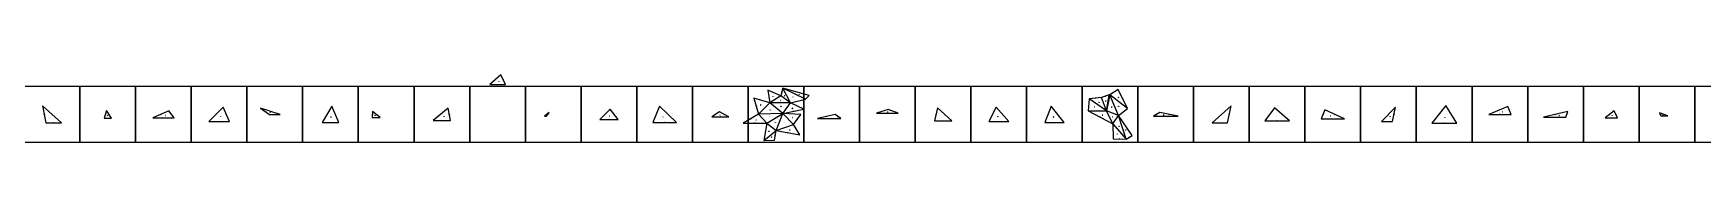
# Model space of a CAD drawing. Header units: millimetres. Extents: x 0 to 121000, y 0 to 607.
# Drawn here: x 15082 to 30071, y 0 to 607 of the extents above; entities that cross this region are included whole.
import ezdxf

# ---------------------------------------------------------------- set-up
doc = ezdxf.new("R2010")
doc.units = ezdxf.units.MM

msp = doc.modelspace()

# ---------------------------------------------------------------- linework, layer by layer
at = {"color": 1}
for points in [[(19280, 607), (19181, 518)], [(19321, 518), (19280, 607)], [(19181, 518), (19321, 518)], [(21793, 417), (21676, 468)], [(21676, 468), (21696, 353)], [(21811, 485), (21793, 417)], [(22047, 421), (21811, 485)], [(24824, 475), (24748, 425)], [(24908, 302), (24824, 475)], [(15336, 176), (15165, 326)], [(15165, 326), (15194, 176)], [(16786, 314), (16658, 188)], [(16843, 188), (16786, 314)], [(17298, 251), (17122, 305)], [(17122, 305), (17203, 251)], [(17761, 323), (17675, 179)], [(17826, 179), (17761, 323)], [(18808, 306), (18672, 196)], [(18829, 196), (18808, 306)], [(20703, 325), (20644, 177)], [(20857, 177), (20703, 325)], [(21552, 397), (21593, 253)], [(21696, 353), (21552, 397)], [(21880, 354), (22016, 386)], [(22000, 298), (21880, 354)], [(22016, 386), (22047, 421)], [(23202, 309), (23173, 193)], [(23329, 193), (23202, 309)], [(23727, 315), (23662, 187)], [(23840, 187), (23727, 315)], [(24222, 324), (24165, 178)], [(24337, 178), (24222, 324)], [(24562, 391), (24553, 283)], [(24673, 402), (24562, 391)], [(24742, 426), (24673, 402)], [(24718, 283), (24742, 426)], [(24748, 425), (24718, 283)], [(24826, 241), (24908, 302)], [(25836, 326), (25666, 176)], [(25806, 176), (25836, 326)], [(26227, 309), (26141, 193)], [(26361, 193), (26227, 309)], [(27314, 315), (27188, 187)], [(27287, 187), (27314, 315)], [(27766, 330), (27639, 172)], [(27863, 172), (27766, 330)], [(28322, 320), (28150, 251)], [(28352, 251), (28322, 320)], [(15194, 176), (15336, 176)], [(15740, 285), (15717, 217)], [(15717, 217), (15784, 217)], [(15784, 217), (15740, 285)], [(16300, 283), (16156, 219)], [(16156, 219), (16346, 219)], [(16346, 219), (16300, 283)], [(16658, 188), (16843, 188)], [(17203, 251), (17298, 251)], [(17675, 179), (17826, 179)], [(18127, 278), (18123, 224)], [(18123, 224), (18196, 224)], [(18196, 224), (18127, 278)], [(18672, 196), (18829, 196)], [(19713, 268), (19671, 234)], [(19671, 234), (19691, 234)], [(19691, 234), (19713, 268)], [(20262, 298), (20168, 204)], [(20168, 204), (20334, 204)], [(20334, 204), (20262, 298)], [(20644, 177), (20857, 177)], [(21243, 273), (21175, 229)], [(21175, 229), (21326, 229)], [(21326, 229), (21243, 273)], [(21593, 253), (21455, 173)], [(21455, 173), (21669, 173)], [(21669, 173), (21640, 17)], [(21812, 260), (22000, 298)], [(21974, 249), (21812, 260)], [(21908, 159), (21974, 249)], [(21964, 66), (21908, 159)], [(22282, 250), (22124, 213)], [(22124, 213), (22332, 213)], [(22332, 213), (22282, 250)], [(22758, 294), (22654, 262)], [(22654, 262), (22848, 262)], [(22848, 262), (22758, 294)], [(23173, 193), (23329, 193)], [(23662, 187), (23840, 187)], [(24165, 178), (24337, 178)], [(24553, 283), (24776, 165)], [(24776, 165), (24779, 32)], [(24949, 61), (24826, 241)], [(25196, 268), (25140, 234)], [(25140, 234), (25361, 234)], [(25361, 234), (25196, 268)], [(25666, 176), (25806, 176)], [(26141, 193), (26361, 193)], [(26679, 290), (26647, 212)], [(26647, 212), (26855, 212)], [(26855, 212), (26679, 290)], [(27188, 187), (27287, 187)], [(27639, 172), (27863, 172)], [(28150, 251), (28352, 251)], [(28860, 277), (28642, 225)], [(28642, 225), (28844, 225)], [(28844, 225), (28860, 277)], [(29278, 283), (29196, 219)], [(29196, 219), (29305, 219)], [(29305, 219), (29278, 283)], [(29757, 238), (29685, 264)], [(29685, 264), (29697, 238)], [(29697, 238), (29757, 238)], [(21640, 17), (21738, 19)], [(21738, 19), (21752, 107)], [(21752, 107), (21964, 66)], [(24779, 32), (24894, 27)], [(24894, 27), (24949, 61)]]:
    msp.add_lwpolyline(points, dxfattribs=at)
for points in [[(15000, 0), (15500, 0), (15500, 500), (15000, 500), (15000, 0)], [(15500, 0), (16000, 0), (16000, 500), (15500, 500), (15500, 0)], [(16000, 0), (16500, 0), (16500, 500), (16000, 500), (16000, 0)], [(16500, 0), (17000, 0), (17000, 500), (16500, 500), (16500, 0)], [(17000, 0), (17500, 0), (17500, 500), (17000, 500), (17000, 0)], [(17500, 0), (18000, 0), (18000, 500), (17500, 500), (17500, 0)], [(18000, 0), (18500, 0), (18500, 500), (18000, 500), (18000, 0)], [(18500, 0), (19000, 0), (19000, 500), (18500, 500), (18500, 0)], [(19000, 0), (19500, 0), (19500, 500), (19000, 500), (19000, 0)], [(19500, 0), (20000, 0), (20000, 500), (19500, 500), (19500, 0)], [(20000, 0), (20500, 0), (20500, 500), (20000, 500), (20000, 0)], [(20500, 0), (21000, 0), (21000, 500), (20500, 500), (20500, 0)], [(21000, 0), (21500, 0), (21500, 500), (21000, 500), (21000, 0)], [(21500, 0), (22000, 0), (22000, 500), (21500, 500), (21500, 0)], [(22000, 0), (22500, 0), (22500, 500), (22000, 500), (22000, 0)], [(22500, 0), (23000, 0), (23000, 500), (22500, 500), (22500, 0)], [(23000, 0), (23500, 0), (23500, 500), (23000, 500), (23000, 0)], [(23500, 0), (24000, 0), (24000, 500), (23500, 500), (23500, 0)], [(24000, 0), (24500, 0), (24500, 500), (24000, 500), (24000, 0)], [(24500, 0), (25000, 0), (25000, 500), (24500, 500), (24500, 0)], [(25000, 0), (25500, 0), (25500, 500), (25000, 500), (25000, 0)], [(25500, 0), (26000, 0), (26000, 500), (25500, 500), (25500, 0)], [(26000, 0), (26500, 0), (26500, 500), (26000, 500), (26000, 0)], [(26500, 0), (27000, 0), (27000, 500), (26500, 500), (26500, 0)], [(27000, 0), (27500, 0), (27500, 500), (27000, 500), (27000, 0)], [(27500, 0), (28000, 0), (28000, 500), (27500, 500), (27500, 0)], [(28000, 0), (28500, 0), (28500, 500), (28000, 500), (28000, 0)], [(28500, 0), (29000, 0), (29000, 500), (28500, 500), (28500, 0)], [(29000, 0), (29500, 0), (29500, 500), (29000, 500), (29000, 0)], [(29500, 0), (30000, 0), (30000, 500), (29500, 500), (29500, 0)], [(30000, 0), (30500, 0), (30500, 500), (30000, 500), (30000, 0)]]:
    msp.add_lwpolyline(points, close=True)
at = {"color": 250}
for points in [[(19232, 561), (19232, 562), (19232, 562), (19231, 562), (19231, 562), (19231, 562)], [(19231, 561), (19232, 561), (19231, 561), (19231, 561), (19231, 561), (19231, 562)], [(19233, 562), (19233, 562), (19232, 562), (19232, 562), (19232, 562), (19232, 562), (19232, 562), (19232, 563), (19232, 563)], [(19250, 519), (19250, 519), (19251, 519), (19251, 519), (19251, 519), (19251, 519), (19251, 518), (19250, 518), (19250, 519)], [(19299, 563), (19299, 562), (19300, 562), (19299, 563), (19300, 563), (19300, 562)], [(19300, 562), (19299, 561), (19299, 562), (19299, 562), (19300, 562), (19300, 562), (19300, 562), (19300, 562), (19300, 562)], [(19300, 561), (19300, 561), (19300, 562)], [(21803, 452), (21803, 452), (21803, 451), (21803, 451), (21803, 451), (21803, 451), (21802, 451), (21802, 452), (21803, 452)], [(21803, 450), (21803, 450), (21802, 450), (21802, 450), (21802, 450), (21803, 450)], [(21928, 452), (21928, 452), (21928, 453)], [(21928, 451), (21929, 451), (21929, 452), (21928, 452), (21928, 452), (21929, 452)], [(21929, 451), (21929, 451), (21929, 451), (21929, 452), (21929, 452), (21929, 452), (21929, 452), (21930, 452), (21930, 452)], [(24786, 449), (24787, 450), (24787, 449), (24786, 449), (24786, 450), (24786, 450)], [(21573, 326), (21574, 326), (21573, 326)], [(21574, 325), (21574, 326), (21574, 326), (21574, 325), (21573, 325), (21573, 326)], [(21574, 325), (21574, 325), (21574, 325), (21574, 325), (21574, 324), (21573, 325)], [(21624, 374), (21624, 374), (21623, 374), (21623, 374), (21624, 374), (21624, 375), (21624, 375)], [(21687, 411), (21687, 411), (21687, 411), (21687, 411), (21687, 411), (21686, 411), (21686, 411)], [(21733, 441), (21733, 442), (21734, 442), (21733, 442), (21733, 442), (21733, 442)], [(21735, 441), (21735, 441), (21734, 441), (21734, 441), (21735, 441), (21734, 442), (21734, 442), (21735, 442), (21735, 441)], [(21940, 325), (21940, 325), (21940, 324), (21940, 324), (21940, 325), (21940, 325)], [(21948, 371), (21948, 371), (21948, 371), (21948, 371), (21948, 370), (21948, 370)], [(22030, 404), (22030, 404), (22031, 404)], [(24558, 337), (24558, 337), (24559, 337), (24558, 337)], [(24558, 336), (24558, 336), (24559, 336), (24559, 336), (24558, 336), (24558, 337)], [(24618, 395), (24618, 395), (24617, 395), (24617, 395), (24618, 395), (24617, 395), (24617, 396), (24618, 396), (24618, 395)], [(24617, 395), (24617, 395), (24617, 395), (24617, 395), (24617, 395), (24617, 396)], [(24619, 395), (24619, 395), (24618, 395), (24618, 395), (24619, 395), (24618, 396), (24618, 396)], [(24708, 412), (24708, 413), (24708, 413), (24707, 413), (24707, 413), (24708, 413)], [(24707, 413), (24707, 412), (24707, 412), (24707, 412), (24707, 413), (24707, 413), (24707, 413), (24707, 413), (24707, 413)], [(24709, 413), (24709, 413), (24708, 413), (24708, 413), (24708, 413), (24708, 413), (24708, 414), (24708, 414), (24708, 414)], [(24729, 355), (24728, 355), (24728, 355), (24729, 355), (24729, 355), (24729, 354), (24729, 355)], [(24728, 354), (24729, 354), (24729, 354), (24729, 354), (24729, 354), (24729, 354)], [(24734, 355), (24735, 355), (24734, 354), (24734, 354), (24734, 354), (24734, 354), (24733, 354), (24734, 355), (24734, 355)], [(24734, 353), (24734, 354), (24733, 354), (24733, 354), (24734, 353), (24734, 354)], [(24734, 353), (24734, 353), (24734, 353), (24734, 353), (24734, 353), (24733, 353), (24733, 353)], [(24865, 387), (24865, 388), (24866, 388)], [(15180, 252), (15180, 252), (15181, 252), (15180, 252), (15180, 252), (15180, 252), (15180, 252), (15180, 252), (15180, 252)], [(15180, 252), (15181, 252), (15181, 251), (15180, 251), (15180, 252), (15180, 251), (15180, 251)], [(15250, 250), (15250, 250), (15250, 250), (15249, 250), (15250, 251), (15250, 250)], [(15250, 250), (15249, 250), (15250, 251)], [(15251, 249), (15250, 249), (15250, 249), (15250, 250), (15251, 250), (15251, 250), (15251, 250)], [(15264, 177), (15265, 178), (15265, 177)], [(15265, 177), (15265, 177), (15265, 178), (15265, 178), (15265, 177), (15265, 177)], [(15265, 177), (15265, 178), (15266, 178), (15266, 177), (15266, 177), (15266, 177), (15266, 177), (15265, 177), (15265, 177)], [(15730, 252), (15730, 252), (15730, 251), (15730, 251), (15730, 252), (15729, 252), (15729, 251)], [(15729, 250), (15729, 250), (15730, 250), (15730, 250), (15729, 250), (15729, 250)], [(15750, 218), (15750, 218), (15750, 218), (15750, 218), (15750, 218), (15750, 217), (15750, 217), (15750, 217), (15750, 217)], [(15751, 218), (15750, 218), (15750, 218), (15751, 218), (15751, 217), (15750, 217)], [(15751, 218), (15751, 218), (15751, 218), (15751, 218), (15751, 218), (15751, 217), (15751, 217), (15751, 217), (15751, 217)], [(15761, 250), (15760, 251), (15761, 251)], [(15761, 250), (15761, 250), (15761, 250), (15761, 251), (15761, 250), (15762, 250), (15761, 251)], [(15762, 249), (15761, 249), (15761, 250), (15761, 250), (15762, 250), (15762, 250), (15762, 250)], [(16228, 250), (16228, 250), (16228, 249), (16228, 249), (16227, 250), (16228, 250)], [(16229, 250), (16229, 250), (16228, 250), (16228, 250), (16229, 250), (16228, 251), (16228, 250)], [(16229, 250), (16229, 250), (16229, 251)], [(16250, 221), (16250, 221), (16250, 221), (16250, 220), (16250, 220), (16250, 220), (16250, 220)], [(16251, 221), (16250, 221), (16250, 220), (16251, 220), (16251, 220), (16250, 220)], [(16322, 251), (16322, 251), (16321, 251), (16322, 251)], [(16323, 250), (16322, 250), (16323, 250)], [(16723, 250), (16723, 250), (16723, 249), (16722, 250), (16722, 250), (16722, 250), (16722, 250), (16722, 250), (16722, 250)], [(16724, 251), (16724, 251), (16724, 250), (16723, 251), (16723, 251), (16723, 251), (16723, 251), (16723, 251), (16723, 251)], [(16751, 190), (16750, 190), (16750, 189), (16751, 189), (16751, 190), (16750, 190)], [(16751, 190), (16751, 190), (16751, 190), (16751, 189)], [(16813, 251), (16813, 251), (16814, 251), (16813, 251), (16814, 252), (16814, 251)], [(16814, 251), (16814, 250), (16813, 250), (16814, 251)], [(16814, 249), (16814, 249), (16814, 250), (16814, 250), (16814, 250), (16814, 250), (16814, 250), (16815, 250), (16814, 250)], [(17162, 279), (17163, 279), (17162, 278)], [(17163, 279), (17164, 279), (17163, 278)], [(17209, 277), (17209, 277), (17209, 276), (17209, 277), (17209, 278), (17210, 277)], [(17210, 276), (17210, 276), (17209, 276), (17210, 277), (17210, 277), (17210, 277), (17210, 277)], [(17211, 276), (17211, 276), (17210, 276), (17210, 276), (17211, 277), (17210, 277), (17210, 277), (17211, 277), (17211, 277)], [(17251, 252), (17250, 252), (17250, 252), (17251, 252), (17251, 251), (17250, 251)], [(17251, 252), (17251, 252), (17251, 251)], [(17719, 251), (17719, 250), (17718, 251)], [(17718, 250), (17719, 250), (17719, 250), (17718, 250)], [(17719, 251), (17720, 251), (17719, 251)], [(17749, 181), (17749, 181), (17750, 181), (17750, 181), (17750, 180), (17750, 180), (17750, 180), (17749, 180), (17749, 180)], [(17750, 181), (17750, 181), (17751, 181), (17751, 180), (17750, 180), (17750, 180), (17751, 180)], [(17751, 181), (17751, 181), (17751, 181), (17751, 180), (17751, 180), (17751, 180), (17751, 180)], [(17792, 251), (17793, 250), (17792, 250), (17792, 250), (17793, 251), (17793, 250)], [(17792, 251), (17792, 251), (17793, 251)], [(17793, 249), (17792, 249), (17792, 250), (17792, 250), (17793, 250), (17793, 250), (17793, 250), (17793, 250), (17793, 250)], [(18126, 251), (18126, 252), (18127, 251), (18126, 251)], [(18126, 251), (18127, 251), (18127, 250), (18126, 250), (18126, 251), (18126, 251), (18126, 250)], [(18159, 225), (18159, 225), (18159, 225), (18159, 225), (18159, 225), (18159, 224), (18159, 224)], [(18159, 225), (18160, 225), (18160, 224)], [(18160, 250), (18160, 250), (18161, 250), (18160, 251), (18161, 251), (18161, 251)], [(18161, 250), (18161, 250), (18161, 250), (18161, 250), (18161, 250), (18161, 250), (18161, 251), (18162, 250), (18161, 250)], [(18162, 249), (18161, 249), (18161, 249), (18161, 250), (18162, 250), (18162, 250), (18162, 250)], [(18740, 250), (18741, 250), (18741, 250), (18741, 250), (18740, 250), (18741, 251)], [(18742, 251), (18742, 250), (18741, 250), (18741, 250), (18741, 251), (18741, 251), (18741, 251), (18741, 251), (18741, 251)], [(18749, 198), (18749, 198), (18750, 198), (18750, 197), (18749, 197), (18749, 197), (18750, 197)], [(18817, 251), (18817, 251), (18817, 252), (18818, 252), (18818, 251), (18818, 251), (18818, 252)], [(18818, 250), (18818, 250), (18817, 250), (18818, 250), (18818, 250), (18818, 250), (18818, 250), (18818, 250), (18818, 250)], [(19680, 235), (19680, 235), (19680, 234)], [(19681, 235), (19680, 235), (19681, 235), (19681, 234)], [(19692, 250), (19693, 250), (19693, 250), (19693, 250), (19692, 250), (19692, 251)], [(19693, 250), (19694, 250), (19693, 250), (19693, 250), (19693, 251), (19693, 251), (19693, 251), (19693, 251), (19693, 251)], [(19701, 251), (19701, 251), (19700, 251), (19701, 252), (19701, 251), (19701, 251)], [(19701, 252), (19701, 252), (19701, 252), (19701, 252), (19701, 252), (19702, 251), (19702, 252)], [(20215, 250), (20216, 250), (20216, 250), (20215, 251)], [(20215, 250), (20216, 250), (20215, 249), (20215, 250), (20215, 250), (20215, 250), (20215, 250), (20215, 250), (20215, 250)], [(20216, 251), (20217, 251), (20216, 250), (20216, 251), (20216, 251), (20216, 251), (20216, 251)], [(20249, 206), (20249, 206), (20250, 206), (20250, 205), (20249, 205), (20249, 205), (20250, 205)], [(20251, 205), (20250, 205), (20251, 206), (20251, 205)], [(20251, 206), (20251, 205), (20251, 205), (20251, 205), (20251, 205), (20251, 205)], [(20297, 250), (20297, 250), (20297, 250), (20297, 250), (20297, 251), (20298, 250)], [(20298, 250), (20297, 250), (20298, 250)], [(20675, 252), (20675, 251), (20674, 251)], [(20674, 250), (20674, 250), (20675, 250), (20675, 250), (20674, 250), (20674, 250)], [(20751, 178), (20750, 178), (20750, 179), (20750, 178)], [(20751, 179), (20751, 178), (20751, 178), (20751, 178), (20751, 178), (20751, 178)], [(20779, 250), (20779, 250), (20779, 251)], [(20780, 250), (20780, 250), (20780, 249), (20779, 250), (20780, 250), (20780, 250)], [(21210, 250), (21210, 250), (21209, 250)], [(21209, 250), (21210, 250), (21209, 249), (21209, 250), (21209, 250), (21209, 250), (21209, 250), (21209, 250), (21209, 250)], [(21211, 250), (21211, 250), (21210, 250), (21210, 250), (21210, 251), (21210, 251), (21210, 251)], [(21249, 231), (21249, 231), (21250, 231), (21250, 231), (21250, 230), (21250, 230), (21250, 230), (21249, 230), (21249, 230)], [(21284, 250), (21285, 250), (21285, 250), (21284, 251), (21284, 250), (21285, 250)], [(21285, 250), (21285, 249), (21285, 250)], [(21525, 212), (21525, 212), (21525, 213), (21524, 212), (21525, 212), (21525, 212)], [(21562, 174), (21561, 174), (21562, 175), (21562, 174)], [(21562, 174), (21562, 174), (21562, 175), (21562, 174)], [(21892, 253), (21893, 253), (21893, 253), (21893, 253), (21893, 254), (21893, 254)], [(21892, 253), (21892, 253), (21892, 253), (21892, 253), (21892, 253), (21892, 254), (21892, 254), (21892, 254), (21892, 254)], [(21894, 253), (21894, 253), (21893, 253), (21893, 253), (21893, 253), (21893, 254), (21893, 254), (21894, 254), (21894, 254)], [(21906, 281), (21905, 280), (21905, 280), (21906, 280), (21906, 280), (21905, 279)], [(21905, 280), (21905, 280), (21905, 280), (21905, 280), (21905, 280), (21905, 280), (21905, 279), (21905, 279), (21905, 280)], [(21906, 280), (21906, 281), (21906, 281), (21906, 280), (21906, 280), (21907, 280), (21907, 280), (21906, 280), (21906, 280)], [(21939, 204), (21940, 205), (21940, 204)], [(21939, 204), (21939, 204), (21939, 204), (21940, 204), (21940, 204), (21940, 204), (21940, 204), (21940, 203), (21940, 203)], [(21940, 205), (21940, 205), (21941, 204), (21941, 205), (21941, 205), (21940, 205)], [(22204, 231), (22204, 230), (22203, 231)], [(22203, 231), (22203, 230), (22203, 231)], [(22228, 215), (22228, 215), (22228, 214)], [(22229, 214), (22228, 214), (22228, 215), (22229, 215), (22229, 214), (22228, 214)], [(22306, 231), (22306, 231), (22305, 231), (22306, 231), (22306, 231), (22306, 231), (22306, 232)], [(22306, 231), (22307, 231), (22306, 230), (22306, 230), (22307, 231), (22307, 231)], [(22307, 230), (22307, 230), (22307, 230), (22307, 230), (22307, 230), (22308, 230), (22307, 231)], [(22706, 277), (22707, 277), (22707, 276), (22706, 276), (22706, 277), (22707, 277)], [(22706, 276), (22706, 276), (22706, 277)], [(22708, 277), (22707, 277), (22707, 277)], [(22750, 263), (22750, 263), (22750, 262)], [(22751, 263), (22751, 263), (22751, 263), (22751, 263), (22751, 262), (22751, 262)], [(22802, 276), (22802, 277), (22803, 277)], [(22803, 276), (22803, 276), (22803, 276), (22803, 277), (22803, 277), (22803, 277), (22803, 277), (22803, 277), (22803, 277)], [(23189, 252), (23189, 252), (23189, 251), (23189, 251), (23189, 252), (23188, 251), (23188, 251), (23188, 252), (23188, 252)], [(23189, 251), (23189, 251), (23189, 250), (23188, 251), (23188, 251), (23188, 251), (23188, 251)], [(23188, 250), (23189, 250), (23189, 250), (23188, 250), (23188, 250), (23188, 250), (23188, 250)], [(23250, 194), (23250, 195), (23250, 195), (23250, 194), (23250, 194), (23250, 194), (23250, 194)], [(23264, 250), (23264, 250), (23265, 251)], [(23265, 250), (23265, 249), (23265, 250)], [(23696, 251), (23696, 251), (23696, 251), (23696, 251), (23696, 251), (23695, 252), (23695, 251)], [(23696, 251), (23696, 250), (23695, 251)], [(23695, 250), (23695, 250), (23696, 250), (23695, 250), (23695, 250), (23695, 250)], [(23751, 188), (23750, 188), (23750, 189), (23751, 189), (23751, 188), (23750, 188)], [(23751, 188), (23751, 188), (23751, 189), (23751, 188)], [(23783, 250), (23783, 250), (23782, 250), (23782, 250), (23783, 251), (23783, 250)], [(23782, 251), (23782, 250), (23782, 251), (23782, 251), (23782, 251), (23783, 251)], [(23783, 249), (23783, 249), (23783, 250), (23783, 250), (23783, 250), (23783, 250), (23783, 250), (23784, 250), (23784, 250)], [(24195, 252), (24195, 251), (24195, 251), (24195, 251), (24195, 251), (24194, 251), (24194, 251), (24194, 252), (24194, 252)], [(24195, 251), (24195, 251), (24195, 250), (24194, 250), (24194, 251), (24194, 251), (24194, 251), (24194, 251), (24194, 251)], [(24250, 179), (24250, 180), (24250, 179)], [(24251, 179), (24250, 179), (24251, 180), (24251, 179)], [(24251, 180), (24251, 180), (24251, 179), (24251, 179), (24251, 179), (24251, 179)], [(24278, 250), (24278, 250), (24279, 251)], [(24279, 250), (24278, 250), (24279, 250)], [(24664, 225), (24665, 225), (24664, 224)], [(24666, 225), (24665, 225), (24665, 224), (24665, 224), (24665, 224), (24665, 225)], [(24865, 272), (24865, 272), (24866, 272), (24866, 272), (24865, 272), (24866, 271), (24866, 271)], [(24866, 273), (24866, 272), (24866, 272), (24866, 272), (24867, 272), (24866, 272)], [(24867, 273), (24867, 272), (24867, 273), (24867, 272)], [(24886, 151), (24887, 151), (24886, 151), (24887, 152)], [(24886, 151), (24887, 150), (24887, 150), (24887, 151), (24887, 151), (24887, 151)], [(24887, 150), (24887, 150), (24887, 150), (24887, 150), (24887, 150), (24888, 150), (24888, 150)], [(25169, 250), (25169, 250), (25169, 250), (25169, 250), (25168, 250), (25169, 251)], [(25170, 250), (25170, 250), (25169, 250), (25169, 250), (25170, 251), (25169, 251), (25169, 251)], [(25250, 236), (25250, 236), (25250, 236), (25250, 235), (25250, 235), (25250, 235), (25250, 235), (25250, 235), (25250, 235)], [(25250, 236), (25250, 236), (25251, 236), (25251, 235), (25250, 235), (25251, 235), (25251, 235), (25250, 235), (25250, 235)], [(25277, 250), (25278, 250), (25278, 250), (25278, 250), (25278, 251), (25278, 250)], [(25279, 249), (25279, 249), (25279, 249), (25279, 250), (25279, 250), (25279, 250), (25279, 250), (25280, 250), (25279, 250)], [(25735, 178), (25735, 178), (25735, 178), (25735, 177), (25735, 177), (25735, 177), (25735, 177), (25735, 177), (25735, 177)], [(25736, 177), (25737, 178), (25737, 177)], [(25752, 250), (25752, 250), (25752, 250), (25752, 250), (25752, 250), (25752, 251), (25751, 250)], [(25751, 249), (25752, 250), (25751, 250), (25751, 250), (25751, 250), (25751, 250)], [(25752, 251), (25752, 250), (25752, 251)], [(25819, 250), (25819, 250), (25819, 251), (25820, 251), (25820, 250), (25820, 251), (25820, 250), (25820, 250), (25820, 250)], [(25820, 251), (25819, 251), (25820, 251)], [(25820, 252), (25820, 252), (25820, 252), (25820, 252), (25821, 252), (25820, 251)], [(26185, 251), (26185, 251), (26185, 251), (26185, 251), (26185, 251), (26185, 252), (26184, 251)], [(26185, 250), (26185, 251), (26184, 251), (26184, 251), (26184, 250), (26185, 251)], [(26184, 250), (26184, 249), (26184, 250)], [(26249, 195), (26249, 195), (26250, 195), (26250, 195), (26250, 195), (26250, 194), (26250, 194), (26249, 194), (26249, 194)], [(26250, 195), (26251, 195), (26251, 194)], [(26251, 195), (26251, 195), (26251, 194)], [(26292, 250), (26292, 250), (26293, 251)], [(26293, 250), (26293, 250), (26293, 251)], [(26294, 249), (26293, 249), (26293, 249), (26293, 250), (26294, 250), (26294, 250), (26294, 250), (26294, 250), (26294, 250)], [(26664, 252), (26665, 251), (26664, 251), (26664, 251), (26664, 252), (26664, 252), (26663, 251)], [(26664, 250), (26664, 251), (26664, 250), (26663, 251)], [(26766, 250), (26767, 250), (26766, 250), (26766, 250), (26766, 251), (26767, 250)], [(26767, 249), (26767, 250), (26767, 250)], [(27237, 188), (27237, 189), (27237, 188)], [(27238, 188), (27238, 189), (27238, 189), (27238, 188), (27238, 188), (27238, 188), (27238, 188), (27238, 188), (27238, 188)], [(27252, 250), (27252, 250), (27252, 250), (27252, 250), (27252, 250), (27252, 250), (27251, 250), (27252, 251), (27252, 251)], [(27251, 250), (27251, 250), (27252, 250), (27251, 249), (27251, 250), (27251, 250)], [(27253, 251), (27253, 251), (27252, 250), (27252, 251), (27252, 251), (27252, 251), (27252, 251), (27252, 251), (27252, 251)], [(27299, 251), (27299, 251), (27300, 250)], [(27704, 251), (27704, 251), (27704, 250), (27704, 251), (27704, 251), (27703, 251), (27703, 251), (27704, 251), (27704, 251)], [(27704, 250), (27704, 250), (27703, 251), (27703, 250), (27703, 251), (27703, 251)], [(27750, 174), (27750, 174), (27750, 174), (27750, 173), (27750, 173), (27750, 173), (27750, 173), (27750, 173), (27750, 173)], [(27751, 174), (27751, 174), (27751, 173), (27751, 173), (27751, 173), (27751, 173)], [(27814, 250), (27814, 250), (27813, 250), (27814, 250), (27814, 250), (27814, 250), (27814, 250), (27814, 250), (27814, 250)], [(27813, 251), (27814, 250), (27814, 251), (27814, 251), (27813, 251), (27814, 250)], [(28237, 285), (28237, 284), (28237, 284), (28237, 285), (28237, 285), (28237, 285), (28236, 285)], [(28236, 284), (28236, 284), (28236, 285)], [(28250, 252), (28250, 252), (28250, 252), (28250, 252), (28250, 252), (28250, 251), (28250, 251)], [(28251, 252), (28251, 252), (28251, 252), (28251, 252), (28251, 252), (28251, 251), (28251, 251)], [(28252, 252), (28251, 252), (28251, 252), (28252, 252), (28252, 251), (28251, 251)], [(28335, 286), (28336, 285), (28337, 286), (28336, 286), (28336, 286), (28336, 285)], [(28337, 284), (28336, 284), (28337, 285)], [(28742, 226), (28742, 227), (28742, 227), (28742, 226), (28742, 226), (28742, 226), (28742, 226)], [(28743, 226), (28743, 227), (28743, 227), (28743, 226), (28743, 226), (28743, 226), (28743, 226)], [(28850, 251), (28851, 252), (28851, 251)], [(28851, 250), (28850, 251), (28851, 251)], [(28851, 252), (28851, 252), (28851, 252), (28851, 252), (28852, 252), (28852, 252)], [(29237, 250), (29237, 250), (29237, 250), (29237, 249), (29236, 250), (29237, 250)], [(29238, 250), (29238, 250), (29237, 250)], [(29238, 251), (29239, 250), (29238, 250), (29238, 251), (29238, 251), (29238, 251), (29238, 251)], [(29249, 220), (29249, 220), (29250, 220), (29250, 220), (29249, 220), (29249, 219), (29250, 219)], [(29251, 220), (29250, 220), (29250, 220), (29251, 220), (29251, 219), (29250, 219)], [(29290, 251), (29290, 251), (29290, 251), (29290, 251), (29291, 252), (29291, 251)], [(29290, 250), (29290, 250), (29290, 250), (29291, 251), (29291, 250), (29291, 250), (29291, 251)], [(29291, 250), (29290, 250), (29291, 250)], [(29691, 252), (29692, 252), (29691, 252)], [(29692, 252), (29692, 252), (29692, 252), (29692, 251), (29692, 252), (29692, 251), (29691, 251), (29691, 252), (29691, 252)], [(29720, 250), (29720, 250), (29720, 250), (29720, 250), (29720, 250), (29720, 251), (29720, 251)], [(29721, 249), (29721, 249), (29721, 249), (29721, 250), (29721, 250), (29721, 250), (29721, 250), (29722, 250), (29722, 250)], [(29726, 239), (29727, 239), (29727, 238)], [(29727, 239), (29727, 239), (29728, 239), (29728, 239), (29727, 239), (29728, 239), (29728, 238), (29727, 238), (29727, 239)], [(21655, 95), (21655, 96), (21656, 95), (21655, 96)], [(21655, 95), (21655, 95), (21656, 95), (21655, 95)], [(21688, 19), (21688, 19), (21688, 19), (21688, 19), (21688, 19), (21688, 19), (21688, 18), (21688, 18), (21688, 19)], [(21688, 19), (21688, 19), (21689, 19), (21689, 19), (21688, 19), (21688, 18), (21689, 18)], [(21690, 19), (21689, 19), (21689, 18), (21690, 18), (21690, 19), (21689, 19)], [(21744, 63), (21743, 64), (21744, 64)], [(21743, 63), (21743, 62), (21744, 62), (21744, 63), (21744, 63), (21744, 62)], [(21743, 62), (21743, 62), (21743, 62), (21743, 62), (21744, 62), (21744, 62), (21744, 62), (21744, 62), (21744, 62)], [(21857, 88), (21857, 88), (21857, 88), (21857, 87), (21857, 87), (21857, 87), (21857, 87), (21857, 87), (21857, 87)], [(21858, 88), (21858, 88), (21857, 87), (21858, 87), (21858, 87), (21857, 87)], [(21858, 87), (21859, 87), (21859, 87)], [(21934, 112), (21935, 112), (21935, 112), (21935, 112), (21935, 112), (21935, 112)], [(21935, 111), (21935, 111), (21935, 111), (21935, 112), (21935, 112), (21936, 111)], [(24779, 99), (24779, 99), (24778, 99)], [(24836, 31), (24836, 31), (24836, 31), (24836, 30), (24836, 30), (24836, 30), (24836, 30), (24835, 30), (24835, 30)], [(24837, 31), (24837, 30), (24837, 30), (24837, 30), (24837, 30), (24837, 30)], [(24920, 44), (24920, 45), (24920, 45), (24921, 44), (24920, 44), (24920, 44), (24921, 44)], [(24921, 45), (24921, 45), (24922, 46), (24922, 45), (24922, 45), (24922, 45), (24922, 45), (24922, 45), (24922, 45)], [(24921, 45), (24921, 45), (24921, 44)]]:
    msp.add_lwpolyline(points, dxfattribs=at)
for points in [[(19251, 518), (19251, 519), (19251, 519), (19251, 518), (19251, 518)], [(21802, 451), (21803, 451), (21803, 450), (21802, 451), (21802, 451)], [(21734, 442), (21734, 441), (21733, 441), (21734, 442), (21734, 442)], [(22031, 404), (22031, 404), (22030, 404), (22031, 405), (22031, 405), (22031, 404), (22031, 404), (22031, 404), (22031, 404), (22031, 404), (22031, 404)], [(24865, 388), (24865, 388), (24865, 388), (24864, 388), (24865, 388), (24865, 388), (24865, 389), (24865, 389), (24865, 388), (24865, 388), (24865, 388)], [(15180, 251), (15181, 251), (15181, 250), (15180, 250), (15180, 251)], [(15730, 251), (15730, 251), (15730, 251), (15730, 250), (15730, 251), (15730, 251), (15729, 251), (15729, 251), (15729, 251), (15730, 251), (15730, 251)], [(16251, 220), (16251, 221), (16251, 221), (16251, 220), (16251, 220)], [(16323, 250), (16322, 250), (16322, 250), (16322, 251), (16323, 250)], [(16723, 251), (16723, 250), (16723, 250), (16722, 250), (16723, 251)], [(18740, 250), (18741, 250), (18740, 249), (18740, 250), (18740, 250)], [(18750, 197), (18750, 198), (18751, 198), (18751, 197), (18750, 197)], [(18751, 197), (18751, 198), (18751, 198), (18751, 197), (18751, 197)], [(18818, 251), (18818, 250), (18817, 250), (18817, 251), (18818, 251), (18818, 251), (18818, 251), (18818, 251), (18818, 251), (18818, 250), (18818, 251)], [(19681, 234), (19681, 235), (19681, 235), (19681, 234), (19681, 234)], [(20297, 251), (20297, 251), (20296, 250), (20296, 251), (20296, 251), (20297, 251), (20297, 251), (20297, 251), (20297, 251), (20297, 251), (20297, 251)], [(20674, 251), (20675, 251), (20675, 250), (20674, 251), (20674, 251)], [(21250, 230), (21250, 231), (21250, 231), (21251, 231), (21251, 231), (21250, 230), (21251, 230), (21251, 230), (21250, 230), (21250, 230), (21250, 230)], [(21251, 230), (21251, 231), (21251, 231), (21251, 230), (21251, 230)], [(21284, 251), (21284, 250), (21283, 250), (21284, 251), (21284, 251)], [(21525, 212), (21526, 212), (21526, 212), (21525, 212), (21525, 212), (21525, 212), (21525, 212), (21525, 213), (21525, 213), (21526, 213), (21525, 212)], [(22751, 262), (22751, 263), (22752, 263), (22752, 262), (22751, 262)], [(23250, 194), (23250, 195), (23251, 195), (23251, 194), (23250, 194)], [(23251, 194), (23251, 194), (23251, 195), (23251, 195), (23251, 194), (23251, 194), (23251, 194), (23251, 194), (23251, 194), (23251, 194), (23251, 194)], [(23265, 250), (23265, 250), (23265, 250), (23264, 250), (23264, 250), (23265, 250), (23265, 250), (23265, 251), (23265, 250), (23265, 250), (23265, 250)], [(24194, 250), (24194, 250), (24195, 250), (24195, 250), (24194, 250), (24194, 250), (24194, 250), (24194, 250), (24194, 250), (24194, 250), (24194, 250)], [(25168, 250), (25168, 250), (25169, 249), (25168, 249), (25168, 250), (25168, 250), (25168, 250), (25168, 250), (25168, 250), (25168, 250), (25168, 250)], [(25251, 235), (25251, 236), (25251, 236), (25251, 235), (25251, 235)], [(25279, 250), (25279, 249), (25278, 250), (25278, 250), (25279, 250)], [(25736, 177), (25736, 178), (25736, 178), (25736, 178), (25736, 178), (25736, 177), (25736, 177), (25736, 177), (25736, 177), (25736, 177), (25736, 177)], [(26664, 250), (26664, 250), (26664, 250), (26664, 250), (26664, 250), (26664, 250), (26663, 250), (26663, 250), (26663, 250), (26664, 250), (26664, 250)], [(26750, 213), (26750, 213), (26750, 213), (26750, 213), (26750, 213), (26750, 213), (26751, 213), (26751, 212), (26750, 212), (26750, 213), (26750, 213)], [(26751, 212), (26751, 213), (26751, 213), (26751, 212), (26751, 212)], [(27239, 188), (27238, 188), (27238, 189), (27239, 189), (27239, 188), (27239, 188), (27239, 188), (27239, 188), (27238, 188), (27238, 188), (27239, 188)], [(27299, 251), (27299, 251), (27299, 251), (27299, 252), (27299, 252), (27299, 251), (27300, 252), (27300, 252), (27300, 251), (27300, 251), (27299, 251)], [(27703, 250), (27703, 250), (27703, 249), (27702, 250), (27703, 250)], [(27752, 173), (27751, 174), (27751, 174), (27752, 174), (27752, 174), (27752, 173), (27752, 173), (27752, 173), (27751, 173), (27751, 173), (27752, 173)], [(28336, 285), (28336, 285), (28336, 285), (28336, 285), (28336, 285), (28336, 285), (28336, 285), (28337, 285), (28337, 285), (28336, 285), (28336, 285)], [(28744, 226), (28743, 226), (28743, 227), (28744, 227), (28744, 226), (28744, 226), (28744, 226), (28744, 226), (28743, 226), (28743, 226), (28744, 226)], [(28752, 250), (28752, 250), (28752, 250), (28752, 250), (28752, 250), (28752, 250), (28751, 250), (28751, 250), (28752, 251), (28752, 250), (28752, 250)], [(28751, 250), (28751, 250), (28751, 249), (28751, 250), (28751, 250)], [(29251, 219), (29251, 220), (29251, 220), (29251, 219), (29251, 219)], [(29692, 251), (29692, 251), (29693, 251), (29692, 250), (29692, 251)], [(29721, 250), (29721, 250), (29721, 249), (29720, 250), (29720, 250), (29721, 250), (29720, 250), (29721, 250), (29721, 250), (29721, 250), (29721, 250)], [(24778, 98), (24779, 98), (24779, 98), (24778, 98), (24778, 98)], [(24836, 30), (24836, 30), (24836, 31), (24837, 31), (24837, 30), (24836, 30), (24837, 30), (24837, 30), (24836, 30), (24836, 30), (24836, 30)]]:
    msp.add_lwpolyline(points, close=True, dxfattribs=at)
at = {"color": 5}
for points in [[(19260, 548), (19260, 548), (19260, 548), (19260, 547)], [(19261, 548), (19262, 548), (19262, 547)], [(21612, 335), (21612, 335), (21613, 335), (21613, 335), (21612, 335), (21612, 334), (21613, 334)], [(21614, 335), (21613, 335), (21613, 334), (21614, 334), (21614, 335), (21613, 335)], [(21615, 335), (21614, 335), (21615, 335), (21615, 334)], [(21720, 413), (21720, 414), (21720, 414), (21720, 413), (21720, 413), (21720, 412), (21720, 412), (21720, 412), (21720, 412)], [(21721, 413), (21721, 414), (21722, 414), (21722, 413), (21721, 413), (21721, 412), (21722, 412)], [(21788, 375), (21788, 375), (21789, 375), (21789, 375), (21788, 375), (21788, 374), (21789, 374)], [(21790, 375), (21789, 375), (21789, 374), (21790, 374), (21790, 375), (21789, 375)], [(21791, 375), (21790, 375), (21790, 375), (21791, 375), (21791, 374), (21790, 374)], [(21794, 322), (21795, 323), (21795, 322)], [(21828, 419), (21827, 419), (21827, 418), (21828, 418), (21828, 418), (21827, 418)], [(21828, 419), (21828, 419), (21829, 419), (21829, 419), (21828, 418), (21829, 418), (21829, 418), (21828, 418), (21828, 418)], [(21896, 304), (21896, 305), (21896, 303)], [(21898, 305), (21897, 305), (21897, 304), (21898, 304), (21898, 303), (21897, 303)], [(21898, 304), (21898, 305), (21899, 305), (21899, 304), (21898, 304), (21899, 304), (21899, 303), (21898, 303), (21898, 303)], [(21901, 408), (21902, 409), (21902, 407)], [(21902, 409), (21902, 409), (21903, 409), (21903, 409), (21902, 408), (21903, 408), (21903, 407), (21902, 407), (21902, 408)], [(21903, 408), (21904, 409), (21904, 407)], [(21958, 431), (21957, 431), (21957, 430), (21958, 430), (21958, 431), (21957, 431)], [(21959, 431), (21958, 431), (21958, 431), (21959, 431), (21959, 430), (21958, 430)], [(24610, 319), (24610, 319), (24610, 319), (24610, 319), (24610, 318), (24610, 318)], [(24612, 319), (24611, 319), (24611, 318), (24612, 318), (24612, 319), (24611, 319)], [(24649, 359), (24649, 359), (24650, 359), (24650, 359), (24649, 358), (24650, 358), (24650, 357), (24649, 357), (24649, 358)], [(24650, 359), (24651, 359), (24650, 357)], [(24652, 359), (24651, 358), (24651, 357), (24652, 357), (24652, 358), (24651, 358)], [(24709, 371), (24709, 371), (24710, 371), (24710, 370), (24709, 370), (24710, 370), (24710, 369), (24709, 369), (24709, 370)], [(24711, 371), (24710, 370), (24710, 369), (24711, 369), (24711, 370), (24710, 370)], [(24711, 371), (24711, 371), (24712, 371), (24712, 370), (24711, 370), (24711, 369), (24712, 369)], [(24763, 317), (24763, 316), (24763, 316), (24763, 316), (24763, 316), (24763, 316)], [(24764, 317), (24764, 317), (24765, 317), (24765, 316), (24764, 316), (24764, 316), (24765, 316)], [(24825, 401), (24825, 402), (24825, 402), (24825, 401), (24825, 401), (24825, 400), (24825, 400), (24825, 400), (24825, 400)], [(24827, 323), (24826, 323), (24826, 322), (24827, 322), (24827, 323), (24826, 323)], [(24827, 401), (24827, 402), (24828, 402), (24828, 401), (24827, 401), (24828, 400), (24828, 400), (24827, 400), (24827, 400)], [(24827, 323), (24827, 323), (24828, 323), (24828, 323), (24828, 323), (24828, 322), (24828, 322), (24827, 322), (24827, 322)], [(15230, 227), (15230, 227), (15231, 227), (15231, 226), (15231, 226), (15231, 226), (15231, 225), (15230, 225), (15230, 226)], [(15232, 227), (15232, 227), (15232, 227), (15232, 226), (15232, 226), (15232, 225), (15232, 225)], [(15746, 240), (15746, 240), (15747, 240), (15747, 240), (15746, 240), (15747, 239), (15747, 239), (15746, 239), (15746, 239)], [(15748, 240), (15747, 240), (15748, 240), (15748, 239)], [(16266, 241), (16266, 241), (16267, 241), (16267, 241), (16266, 241), (16267, 240), (16267, 240), (16266, 240), (16266, 240)], [(16268, 241), (16267, 241), (16267, 241), (16268, 241), (16268, 240), (16267, 240)], [(16761, 231), (16761, 231), (16762, 231), (16762, 231), (16762, 230), (16762, 230), (16762, 229), (16761, 229), (16761, 230)], [(16763, 231), (16763, 230), (16763, 229), (16763, 229), (16763, 230), (16763, 230)], [(17207, 269), (17207, 270), (17207, 270), (17207, 269), (17207, 269), (17207, 269), (17207, 268), (17207, 268), (17207, 268)], [(17208, 270), (17209, 270), (17208, 268)], [(17753, 228), (17753, 228), (17754, 228), (17754, 227), (17753, 227), (17754, 227), (17754, 226), (17753, 226), (17753, 227)], [(18148, 242), (18148, 243), (18148, 243), (18148, 242), (18148, 242), (18148, 242), (18148, 241), (18148, 241), (18148, 241)], [(18150, 242), (18149, 242), (18149, 243), (18150, 243), (18150, 241), (18149, 241)], [(18769, 233), (18769, 233), (18769, 234), (18769, 232)], [(19691, 245), (19690, 245), (19691, 246), (19691, 245)], [(19692, 246), (19692, 246), (19692, 246), (19692, 245), (19692, 245), (19692, 245), (19692, 245)], [(20254, 236), (20253, 236), (20254, 236), (20254, 235)], [(20254, 236), (20254, 236), (20255, 236), (20255, 236), (20255, 236), (20255, 235), (20255, 235), (20254, 235), (20254, 235)], [(20734, 226), (20734, 226), (20734, 227), (20734, 226)], [(20736, 226), (20735, 226), (20735, 227), (20735, 226)], [(21248, 244), (21247, 244), (21248, 245), (21248, 243)], [(21249, 245), (21248, 245), (21248, 244), (21249, 244), (21249, 243), (21248, 243)], [(21572, 200), (21571, 200), (21572, 201), (21572, 199)], [(21573, 201), (21572, 200), (21572, 199), (21573, 199), (21573, 200), (21572, 200)], [(21689, 229), (21689, 230), (21690, 230), (21690, 229), (21689, 229), (21689, 228), (21690, 228)], [(21698, 289), (21699, 290), (21699, 288)], [(21700, 289), (21700, 289), (21700, 290), (21700, 290), (21700, 288), (21700, 288)], [(21742, 180), (21743, 181), (21743, 179)], [(21745, 181), (21745, 180), (21745, 179), (21745, 179), (21745, 180), (21745, 180)], [(21823, 176), (21823, 176), (21823, 175), (21823, 175), (21823, 174), (21823, 174)], [(21896, 223), (21896, 223), (21897, 223), (21897, 223), (21896, 223), (21896, 222), (21897, 222)], [(21897, 223), (21897, 223), (21898, 223), (21898, 223), (21898, 223), (21898, 222), (21898, 222), (21897, 222), (21897, 222)], [(21899, 223), (21898, 223), (21898, 223), (21899, 223), (21899, 222), (21898, 222)], [(22246, 226), (22245, 226), (22246, 226), (22246, 225)], [(22753, 273), (22752, 273), (22752, 273), (22753, 273), (22753, 272), (22752, 272)], [(22753, 273), (22754, 273), (22754, 272)], [(23234, 233), (23233, 233), (23233, 232), (23234, 232), (23234, 231), (23233, 231)], [(23234, 232), (23234, 233), (23235, 233), (23235, 232), (23234, 232), (23234, 231), (23235, 231)], [(23742, 231), (23742, 231), (23742, 230), (23742, 230), (23742, 229), (23742, 229)], [(23744, 230), (23743, 230), (23743, 231), (23743, 229)], [(24241, 228), (24240, 228), (24240, 227), (24241, 227), (24241, 226), (24240, 226)], [(24242, 228), (24241, 228), (24241, 227), (24242, 227), (24242, 226), (24241, 226)], [(24680, 244), (24680, 244), (24681, 244), (24681, 244), (24681, 243), (24681, 243), (24681, 243), (24680, 243), (24680, 243)], [(24684, 244), (24683, 244), (24683, 243), (24684, 243), (24684, 243), (24683, 243)], [(24772, 230), (24772, 230), (24772, 230), (24772, 230), (24772, 230), (24772, 229), (24772, 229), (24772, 229), (24772, 229)], [(24774, 230), (24773, 230), (24773, 229), (24774, 229), (24774, 230), (24773, 230)], [(24775, 230), (24774, 230), (24774, 230), (24775, 230), (24775, 229), (24774, 229)], [(25232, 246), (25231, 246), (25231, 245), (25232, 245), (25232, 245), (25231, 245)], [(25232, 246), (25233, 246), (25232, 245)], [(25769, 227), (25768, 227), (25768, 226), (25769, 226), (25769, 225), (25768, 225)], [(26242, 233), (26241, 233), (26241, 232), (26242, 232), (26242, 231), (26241, 231)], [(26243, 232), (26243, 232), (26243, 233), (26243, 233), (26243, 231), (26243, 231)], [(26726, 239), (26726, 238), (26726, 237), (26726, 237), (26726, 238), (26726, 238)], [(27263, 231), (27262, 230), (27262, 229), (27263, 229), (27263, 230), (27262, 230)], [(27263, 230), (27264, 231), (27264, 229)], [(27756, 226), (27755, 225), (27755, 224), (27756, 224), (27756, 225), (27755, 225)], [(27757, 225), (27756, 225), (27757, 226), (27757, 224)], [(28274, 275), (28274, 274), (28274, 273), (28274, 273), (28274, 274), (28274, 274)], [(28276, 275), (28275, 275), (28275, 274), (28276, 274), (28276, 273), (28275, 273)], [(28782, 243), (28781, 242), (28781, 242), (28782, 242), (28782, 242), (28781, 242)], [(28783, 243), (28782, 242), (28782, 242), (28783, 242), (28783, 242), (28782, 242)], [(29259, 241), (29258, 240), (29258, 239), (29259, 239), (29259, 240), (29258, 240)], [(29260, 241), (29260, 241), (29260, 239)], [(29713, 247), (29712, 247), (29712, 246), (29713, 246), (29713, 247), (29712, 247)], [(21685, 99), (21686, 100), (21686, 98)], [(21688, 99), (21687, 99), (21687, 100), (21688, 100), (21688, 98), (21687, 98)], [(21708, 48), (21708, 48), (21709, 48), (21709, 47), (21708, 47), (21708, 47), (21709, 47)], [(21710, 47), (21709, 47), (21710, 48), (21710, 47)], [(21710, 48), (21711, 48), (21710, 47)], [(21874, 110), (21873, 110), (21874, 111), (21874, 110)], [(21875, 110), (21874, 110), (21874, 111), (21875, 111), (21875, 110), (21874, 110)], [(24815, 74), (24815, 75), (24815, 74)], [(24817, 75), (24816, 74), (24816, 74), (24817, 74), (24817, 74), (24816, 74)], [(24818, 74), (24817, 74), (24817, 75), (24818, 75), (24818, 74), (24817, 74)], [(24830, 144), (24831, 145), (24831, 143)], [(24833, 145), (24833, 145), (24833, 145), (24833, 144), (24833, 144), (24833, 143), (24833, 143)], [(24888, 110), (24889, 111), (24889, 109)], [(24890, 110), (24890, 111), (24891, 111), (24891, 110), (24891, 110), (24891, 109), (24891, 109), (24890, 109), (24890, 109)]]:
    msp.add_lwpolyline(points, dxfattribs=at)
at = {"color": 3}
for points in [[(21880, 354), (21811, 485)], [(21696, 353), (21593, 253)], [(21793, 417), (21696, 353)], [(21812, 260), (21880, 354)], [(24908, 302), (24748, 425)], [(21752, 107), (21812, 260)], [(24553, 283), (24718, 283)], [(24776, 165), (24826, 241)]]:
    msp.add_lwpolyline(points, dxfattribs=at)
at = {"color": 14}
for points in [[(22016, 386), (21811, 485)], [(21880, 354), (21696, 353)], [(21812, 260), (21696, 353)], [(21880, 354), (21793, 417)], [(24718, 283), (24562, 391)], [(24718, 283), (24673, 402)], [(24826, 241), (24748, 425)], [(21812, 260), (21593, 253)], [(21669, 173), (21593, 253)], [(21669, 173), (21812, 260)], [(21669, 173), (21752, 107)], [(21752, 107), (21908, 159)], [(21908, 159), (21812, 260)], [(24776, 165), (24718, 283)], [(24826, 241), (24718, 283)], [(24776, 165), (24894, 27)], [(24894, 27), (24826, 241)], [(21640, 17), (21752, 107)]]:
    msp.add_lwpolyline(points, dxfattribs=at)
at = {"color": 5}
for points in [[(21722, 413), (21722, 413), (21722, 414), (21723, 414), (21723, 413), (21722, 413), (21723, 413), (21723, 412), (21722, 412), (21722, 413), (21722, 413)], [(21796, 322), (21795, 323), (21795, 323), (21796, 323), (21796, 323), (21796, 322), (21796, 322), (21796, 322), (21795, 322), (21795, 322), (21796, 322)], [(21797, 322), (21797, 323), (21797, 323), (21797, 323), (21797, 323), (21797, 322), (21797, 322), (21797, 322), (21797, 322), (21797, 322), (21797, 322)], [(24826, 401), (24826, 401), (24826, 402), (24827, 402), (24827, 401), (24826, 401), (24827, 401), (24827, 400), (24826, 400), (24826, 401), (24826, 401)], [(17754, 227), (17754, 228), (17754, 228), (17755, 228), (17755, 228), (17754, 227), (17755, 227), (17755, 226), (17754, 226), (17754, 227), (17754, 227)], [(18770, 232), (18770, 234), (18771, 234), (18771, 232), (18770, 232)], [(21691, 229), (21691, 229), (21691, 230), (21691, 230), (21691, 229), (21691, 229), (21691, 229), (21691, 228), (21691, 228), (21691, 229), (21691, 229)], [(21692, 229), (21692, 229), (21692, 230), (21692, 230), (21692, 229), (21692, 229), (21693, 229), (21693, 228), (21692, 228), (21692, 229), (21692, 229)], [(21701, 289), (21701, 289), (21701, 290), (21702, 290), (21702, 289), (21701, 289), (21702, 289), (21702, 288), (21701, 288), (21701, 289), (21701, 289)], [(21743, 179), (21743, 181), (21744, 181), (21744, 179), (21743, 179)], [(21824, 174), (21824, 176), (21825, 176), (21825, 174), (21824, 174)], [(22247, 226), (22246, 226), (22246, 226), (22247, 226), (22247, 226), (22247, 226), (22247, 225), (22247, 225), (22246, 225), (22246, 225), (22247, 226)], [(24682, 243), (24682, 244), (24682, 244), (24682, 244), (24682, 244), (24682, 243), (24682, 243), (24682, 243), (24682, 243), (24682, 243), (24682, 243)], [(25770, 226), (25769, 227), (25769, 227), (25770, 227), (25770, 227), (25770, 226), (25770, 226), (25770, 225), (25769, 225), (25769, 226), (25770, 226)], [(26727, 237), (26727, 239), (26728, 239), (26728, 237), (26727, 237)], [(29713, 247), (29713, 247), (29713, 247), (29714, 247), (29714, 247), (29713, 247), (29714, 247), (29714, 246), (29713, 246), (29713, 247), (29713, 247)], [(21686, 98), (21686, 100), (21687, 100), (21687, 98), (21686, 98)], [(24832, 144), (24831, 145), (24831, 145), (24832, 145), (24832, 145), (24832, 144), (24832, 144), (24832, 143), (24831, 143), (24831, 144), (24832, 144)], [(24889, 109), (24889, 111), (24890, 111), (24890, 109), (24889, 109)]]:
    msp.add_lwpolyline(points, close=True, dxfattribs=at)

doc.saveas('drawing.dxf')
